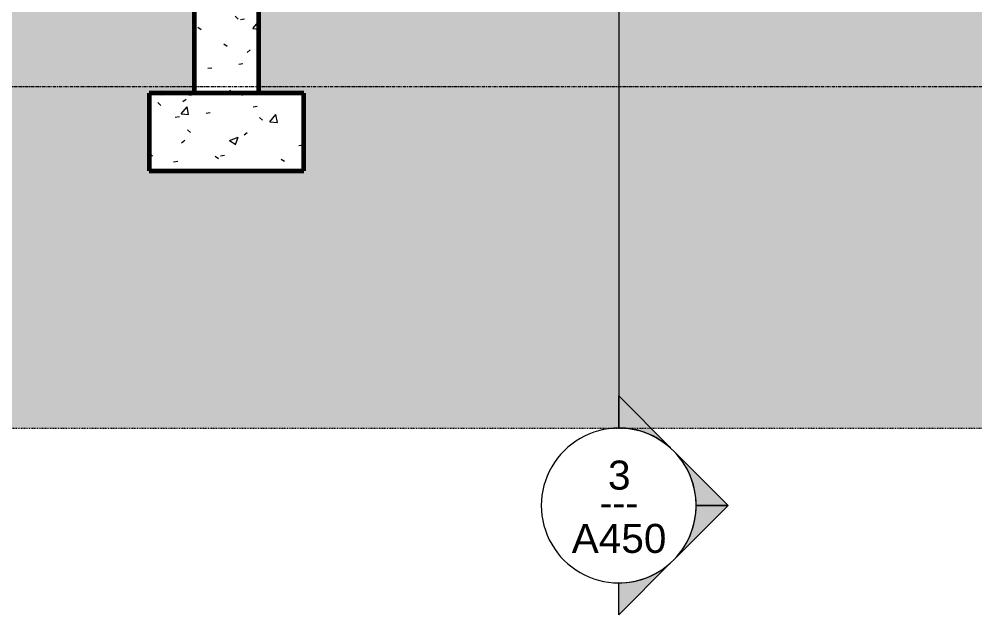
# Model space of a CAD drawing. Header units: inches. Extents: x -3207 to -1923, y -226 to 478.
# Drawn here: x -3101.5 to -2953.3, y -225.9 to -133.5 of the extents above; entities that cross this region are included whole.
import ezdxf

# ---------------------------------------------------------------- set-up
doc = ezdxf.new("R2010")
doc.units = ezdxf.units.IN
doc.header["$MEASUREMENT"] = 0
doc.linetypes.add('Aligning Line 1_8_', pattern=[0.25, 0.125, -0.125])
doc.linetypes.add('Grid Line 1_2_', pattern=[0.8749999999999999, 0.4999999999999999, -0.125, 0.125, -0.125])
for name, color, linetype, lineweight in [('A-FLOR-LEVL-1', 51, 'Grid Line 1_2_', 9), ('A-WALL-PATT-1', 111, 'Continuous', 9), ('C-TOPO', 7, 'Continuous', 9), ('G-ANNO-SYMB', 111, 'Aligning Line 1_8_', 9), ('G-ANNO-SYMB-1', 111, 'Continuous', 9), ('S-FNDN-1', 32, 'Continuous', 60), ('S-FNDN-2', 32, 'Continuous', 9)]:
    doc.layers.add(name, color=color, linetype=linetype, lineweight=lineweight)
doc.styles.add('Arial_1', font='arial.ttf', dxfattribs={"height": 4.499999999999996})
doc.styles.add('Century Gothic', font='ufonts.com_century-gothic.ttf', dxfattribs={"height": 4.499999999999996})
pattern_1 = [(49.99999999999999, (-2625.466, 124.937), (13.77135023108388, -1.204960502599996), [1.44, -15.84]), (355, (-2625.466, 124.937), (-2.664420315039899, 14.44217637286024), [1.152, -12.672]), (100.451, (-2624.319, 124.837), (11.10707570708108, 13.23736583452952), [1.224, -13.462]), (46.184, (-2625.466, 128.777), (20.49128352030409, -3.177850168040312), [2.16, -23.76]), (96.636, (-2623.759, 128.513), (17.94587074025332, 18.70315236461811), [1.836, -20.193]), (351.184, (-2625.466, 128.777), (17.94541007767705, 18.7026139922741), [1.728, -19.008]), (21, (-2623.546, 127.817), (11.46051786234729, -7.730365277709628), [1.44, -15.84]), (326, (-2623.546, 127.817), (4.671351527220543, 13.92314867079765), [1.152, -12.672]), (71.45100000000001, (-2622.591, 127.173), (16.13206960540245, 6.192843873895955), [1.224, -13.462]), (37.50000000000001, (-2625.466, 124.937), (0.233123131443091, 6.391750198935043), [0.634, -11.885, 0.634, -12.23, -12.72]), (37.50000000000001, (-2625.466, 124.937), (0.233123131443091, 6.391750198935043), [-25.382, 0.634, -12.086]), (7.499999999999999, (-2625.466, 124.937), (5.050729498282234, 7.573040904100657), [0.634, -6.701000000000001, 0.634, -11.597, -4.848]), (7.499999999999999, (-2625.466, 124.937), (5.050729498282234, 7.573040904100657), [-19.565, 0.634, -4.214]), (327.5, (-2629.748, 124.937), (10.24958045060036, -0.4328898089248963), [0.634, -4.166, 0.634, -14.342, -19.872]), (327.5, (-2629.748, 124.937), (10.24958045060036, -0.4328898089248963), [-19.776, 0.634, -19.238]), (317.5, (-2631.668, 124.937), (11.19738967699189, 1.922143964846387), [0.634, -5.606, 0.634, -9.312000000000001, -14.112]), (317.5, (-2631.668, 124.937), (11.19738967699189, 1.922143964846387), [-16.186, 0.634, -13.478])]

# ---------------------------------------------------------------- blocks, each defined once
blk = doc.blocks.new('Section - Section Head - Filled-22785-Section 12')
at = {"layer": 'G-ANNO-SYMB-1'}
h = blk.add_hatch(color=256, dxfattribs=at)
edge = h.paths.add_edge_path(flags=0)
edge.add_arc((-2077.798738118748, 396.3759802906873), 12.01561779548172, 89.99999999999977, 132.0783950246236, ccw=False)
edge.add_line((-2077.798738118748, 408.3915980861691), (-2077.798738118748, 413.3465430391644))
edge.add_line((-2077.798738118748, 413.3465430391644), (-2085.850965797067, 405.294315360846))
h = blk.add_hatch(color=256, dxfattribs=at)
edge = h.paths.add_edge_path(flags=0)
edge.add_line((-2086.284019492987, 404.8612616649258), (-2094.769300867225, 396.3759802906873))
edge.add_line((-2094.769300867225, 396.3759802906873), (-2089.798738118748, 396.3759802906873))
edge.add_arc((-2077.798738118748, 396.3759802906872), 12.0000000000001, 135.0000000000002, 179.9999999999998, ccw=False)
h = blk.add_hatch(color=256, dxfattribs=at)
edge = h.paths.add_edge_path(flags=0)
edge.add_arc((-2077.798738118748, 396.3759802906873), 11.99999999999997, 180.0000000000002, 224.9999999999998, ccw=False)
edge.add_line((-2089.798738118748, 396.3759802906873), (-2094.769300867225, 396.3759802906873))
edge.add_line((-2094.769300867225, 396.3759802906873), (-2086.284019492987, 387.8906989164487))
h = blk.add_hatch(color=256, dxfattribs=at)
edge = h.paths.add_edge_path(flags=0)
edge.add_line((-2085.850965797067, 387.4576452205286), (-2077.798738118748, 379.40541754221))
edge.add_line((-2077.798738118748, 379.40541754221), (-2077.798738118748, 384.3603624952053))
edge.add_arc((-2077.798738118748, 396.3759802906872), 12.01561779548195, 227.9216049753764, 270, ccw=False)
for p, q in [((-2085.850965797067, 405.294315360846), (-2077.798738118748, 413.3465430391644)), ((-2077.798738118748, 413.3465430391644), (-2077.798738118748, 408.3915980861691)), ((-2094.769300867225, 396.3759802906873), (-2086.284019492987, 404.8612616649258)), ((-2089.798738118748, 396.3759802906873), (-2094.769300867225, 396.3759802906873)), ((-2086.284019492987, 387.8906989164487), (-2094.769300867225, 396.3759802906873)), ((-2094.769300867225, 396.3759802906873), (-2089.798738118748, 396.3759802906873)), ((-2077.798738118748, 379.40541754221), (-2085.850965797067, 387.4576452205286)), ((-2077.798738118748, 384.3603624952053), (-2077.798738118748, 379.40541754221))]:
    blk.add_line(p, q, dxfattribs=at)
for centre, radius, start, end in [((-2077.798738118748, 396.3915980861691), 11.99999999999997, 89.99999999999987, 269.9999999999995), ((-2077.798738118748, 396.3759802906873), 12.01561779548172, 89.99999999999946, 132.0783950246232), ((-2077.798738118748, 396.3915980861691), 12, 269.9999999999996, 90), ((-2077.798738118748, 396.3759802906872), 12.0000000000001, 134.9999999999998, 179.9999999999995), ((-2077.798738118748, 396.3759802906873), 11.99999999999997, 179.9999999999999, 224.9999999999995), ((-2077.798738118748, 396.3759802906872), 12.01561779548195, 227.921604975376, 269.9999999999996)]:
    blk.add_arc(centre, radius, start, end, dxfattribs=at)

msp = doc.modelspace()

# ---------------------------------------------------------------- hatches: boundary and pattern name
at = {"layer": 'A-WALL-PATT-1'}
h = msp.add_hatch(dxfattribs=at)
h.set_pattern_fill('FP_2', color=256, style=0, pattern_type=2)
h.set_pattern_definition(pattern_1)
h.paths.add_polyline_path([(-3073.553685309291, -145.0000000000003), (-3064.336683847695, -145.0000000000003), (-3064.336683847695, -129.4999545500387), (-3074.336683847695, -129.7733920500386), (-3074.336683847695, -145.0000000000003)], flags=0)
h.paths.add_polyline_path([(-3074.336683847695, -123.7711494271597), (-3064.336683847695, -123.4977119271596), (-3064.336683847695, -121.7499999999489), (-3071.82609649481, -121.7499999999489), (-3074.336683847695, -121.8186488728796), (-3074.336683847695, -123.255751705085)], flags=0)
h.paths.add_polyline_path([(-3064.336683847696, -31.7499999999498), (-3064.336683847695, -2.000000000000227), (-3074.336683847695, -2.000000000000227), (-3074.336683847696, -31.7499999999498), (-3073.553685309291, -31.7499999999498)], flags=0)
at = {"layer": 'C-TOPO'}
msp.add_hatch(color=256, dxfattribs=at).paths.add_polyline_path([(-3025.255905502597, -196.9264854379453), (-2715.336683847707, -196.9264854379453), (-2715.336683847707, -119.9569858000389), (-3064.336683847695, -129.4999545500387), (-3064.336683847695, -145.0000000000003), (-3057.336683847696, -145.0000000000003), (-3057.336683847696, -157.0000000000003), (-3081.336683847696, -157.0000000000003), (-3081.336683847696, -145.0000000000003), (-3074.336683847695, -145.0000000000003), (-3074.336683847695, -129.7733920500386), (-3128.336683847691, -131.2499545500384), (-3128.336683847691, -196.9264854379453), (-3057.336683847696, -196.9264854379453)], flags=0)
at = {"layer": 'S-FNDN-2'}
h = msp.add_hatch(dxfattribs=at)
h.set_pattern_fill('FP_2', color=256, style=0, pattern_type=2)
h.set_pattern_definition(pattern_1)
h.paths.add_polyline_path([(-3073.553685309291, -157.0000000000003), (-3057.336683847696, -157.0000000000003), (-3057.336683847696, -145.0000000000003), (-3081.336683847696, -145.0000000000003), (-3081.336683847696, -157.0000000000003)], flags=0)

# ---------------------------------------------------------------- linework, layer by layer
at = {"layer": 'A-FLOR-LEVL-1'}
msp.add_line((-1935.479173867077, -144), (-3194.570245953749, -144), dxfattribs=at)
at = {"layer": 'G-ANNO-SYMB'}
msp.add_line((-3146.201469673355, -196.8990835732361), (-2664.964881304774, -196.8990835732361), dxfattribs=at)
at = {"layer": 'G-ANNO-SYMB-1'}
msp.add_line((-3008.54873811875, 384.3759802906874), (-3008.54873811875, -196.8990835732373), dxfattribs=at)
at = {"layer": 'S-FNDN-1'}
for p, q in [((-3074.336683847695, -119.817274211386), (-3074.336683847695, -145)), ((-3064.336683847695, -145), (-3064.336683847695, -125.5444638319193)), ((-3057.336683847696, -145), (-3081.336683847696, -145)), ((-3081.336683847696, -145), (-3081.336683847696, -157)), ((-3057.336683847696, -157), (-3057.336683847696, -145)), ((-3081.336683847696, -157), (-3057.336683847696, -157))]:
    msp.add_line(p, q, dxfattribs=at)

# ---------------------------------------------------------------- block references
at = {"layer": 'G-ANNO-SYMB-1', "rotation": 180}
msp.add_blockref('Section - Section Head - Filled-22785-Section 12', (-5086.347476237495, 187.4768967174559), dxfattribs=at)

# ---------------------------------------------------------------- texts
at = {"layer": 'G-ANNO-SYMB-1', "char_height": 4.499999999999996, "attachment_point": 1}
for s, insert, width, style in [('3', (-3010.209226356625, -201.9447653431533), 4.241999999999996, 'Arial_1'), ('---', (-3011.534881899983, -206.1981117998462), 7.726499999999994, 'Century Gothic'), ('A450', (-3015.83127360072, -211.7628874378197), 17.87699999999998, 'Arial_1')]:
    msp.add_mtext(s, dxfattribs=dict(at, insert=insert, width=width, style=style))

doc.saveas('drawing.dxf')
